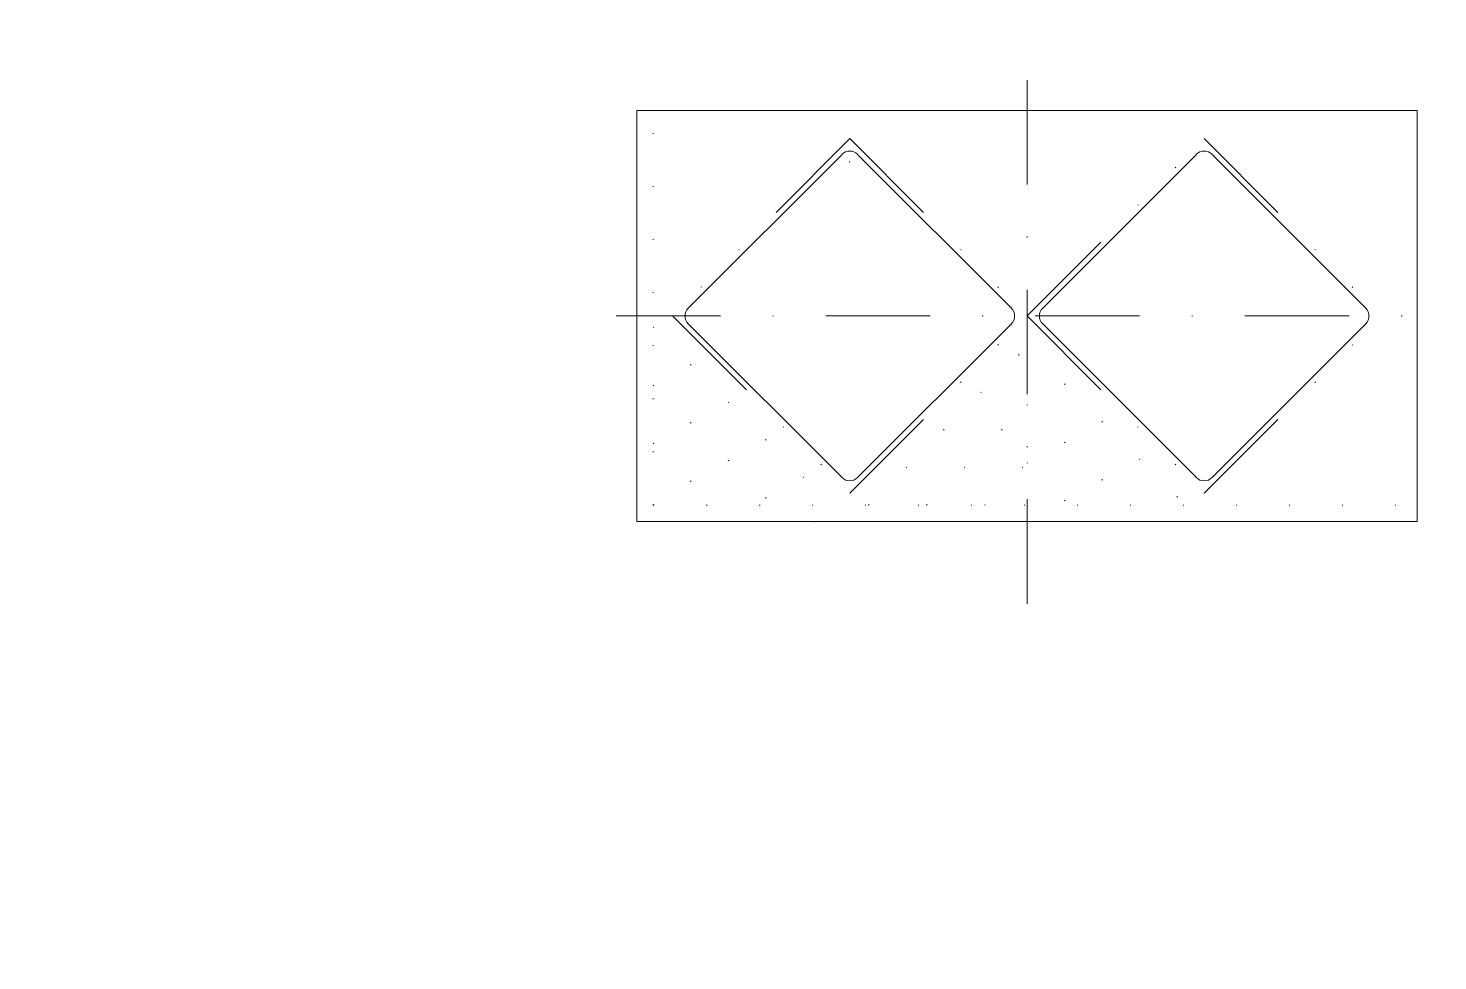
# Model space of a CAD drawing. Header units: millimetres. Extents: x 0 to 172, y 0 to 113.
import ezdxf

# ---------------------------------------------------------------- set-up
doc = ezdxf.new("R2010")
doc.units = ezdxf.units.MM
for name, pattern in [('DASHDOT', [25.4, 12.7, -6.35, 0, -6.35]), ('DIVIDE', [31.75, 12.7, -6.35, 0, -6.35, 0, -6.35]), ('DOT', [6.35, 0, -6.35])]:
    doc.linetypes.add(name, pattern=pattern)
doc.layers.get('0').update_dxf_attribs({"linetype": 'CONTINUOUS', "lineweight": 18})
for name, color, linetype, lineweight in [('center', 7, 'DASHDOT', 18), ('dimensions', 7, 'CONTINUOUS', 9), ('roughing', 7, 'DOT', 5), ('wire', 7, 'DIVIDE', 18)]:
    doc.layers.add(name, color=color, linetype=linetype, lineweight=lineweight)

msp = doc.modelspace()

# ---------------------------------------------------------------- linework, layer by layer
for p, q in [((74.07, 103.43), (169.07, 103.43)), ((74.07, 53.43), (74.07, 103.43)), ((169.07, 53.43), (169.07, 103.43)), ((99.05, 98.09), (80.34, 79.39)), ((100.95, 98.09), (119.66, 79.39)), ((123.48, 79.39), (142.18, 98.09)), ((144.09, 98.09), (162.79, 79.39)), ((80.34, 77.48), (99.05, 58.78)), ((100.95, 58.78), (119.66, 77.48)), ((123.48, 77.48), (142.18, 58.78)), ((144.09, 58.78), (162.79, 77.48)), ((74.07, 53.43), (169.07, 53.43))]:
    msp.add_line(p, q)
for centre, radius, start, end in [((100, 97.14), 1.35, 45, 135), ((143.13, 97.14), 1.35, 45, 135), ((81.3, 78.43), 1.35, 135, 225), ((118.7, 78.43), 1.35, 315, 45), ((124.43, 78.43), 1.35, 135, 225), ((161.84, 78.43), 1.35, 315, 45), ((100, 59.73), 1.35, 225, 315), ((143.13, 59.73), 1.35, 225, 315), ((0, 0), 0, 0, 0)]:
    msp.add_arc(centre, radius, start, end)
at = {"layer": 'center'}
for p, q in [((121.57, 43.43), (121.57, 113.43)), ((71.57, 78.43), (171.57, 78.43))]:
    msp.add_line(p, q, dxfattribs=at)
at = {"layer": 'dimensions'}
for p in [(100, 97.14), (95.61, 53.43)]:
    msp.add_point(p, dxfattribs=at)
at = {"layer": 'roughing'}
for p, q in [((76.07, 55.43), (76.07, 103.43)), ((76.07, 77.09), (97.72, 55.43)), ((102.28, 55.43), (121.57, 74.72)), ((121.57, 74.72), (140.85, 55.43)), ((76.07, 70.02), (90.65, 55.43)), ((109.35, 55.43), (121.57, 67.65)), ((121.57, 67.65), (133.78, 55.43)), ((76.07, 62.95), (83.58, 55.43)), ((116.42, 55.43), (121.57, 60.58)), ((121.57, 60.58), (126.71, 55.43)), ((76.07, 55.43), (169.07, 55.43))]:
    msp.add_line(p, q, dxfattribs=at)
at = {"layer": 'wire'}
for p, q in [((100, 100), (78.43, 78.43)), ((100, 100), (121.57, 78.43)), ((121.57, 78.43), (143.13, 100)), ((143.13, 100), (164.7, 78.43)), ((78.43, 78.43), (100, 56.87)), ((100, 56.87), (121.57, 78.43)), ((121.57, 78.43), (143.13, 56.87)), ((143.13, 56.87), (164.7, 78.43))]:
    msp.add_line(p, q, dxfattribs=at)

doc.saveas('drawing.dxf')
